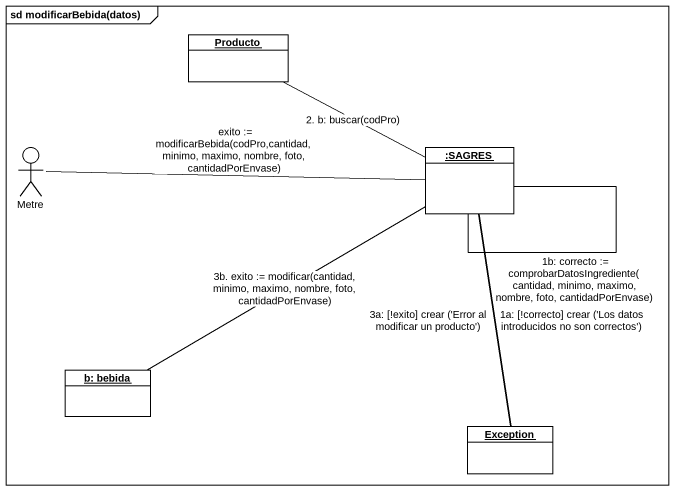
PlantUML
@startuml
mainframe sd modificarBebida(datos)
allowmixing
hide circle
hide empty members
object Producto
actor Metre
object ":SAGRES" as SAGRES
object "b: bebida" as b_bebida
object "Exception" as Exception_
Metre -right- SAGRES : exito := modificarBebida(codPro,cantidad, minimo, maximo, nombre, foto, cantidadPorEnvase)
SAGRES -left- Producto : 2. b: buscar(codPro)
SAGRES -- SAGRES : 1b: correcto := comprobarDatosIngrediente(cantidad, minimo, maximo, nombre, foto, cantidadPorEnvase)
SAGRES -left- b_bebida : 3b. exito := modificar(cantidad, minimo, maximo, nombre, foto, cantidadPorEnvase)
SAGRES -- Exception_ : 1a: [!correcto] crear ('Los datos introducidos no son correctos')
SAGRES -- Exception_ : 3a: [!exito] crear ('Error al modificar un producto')
@enduml
